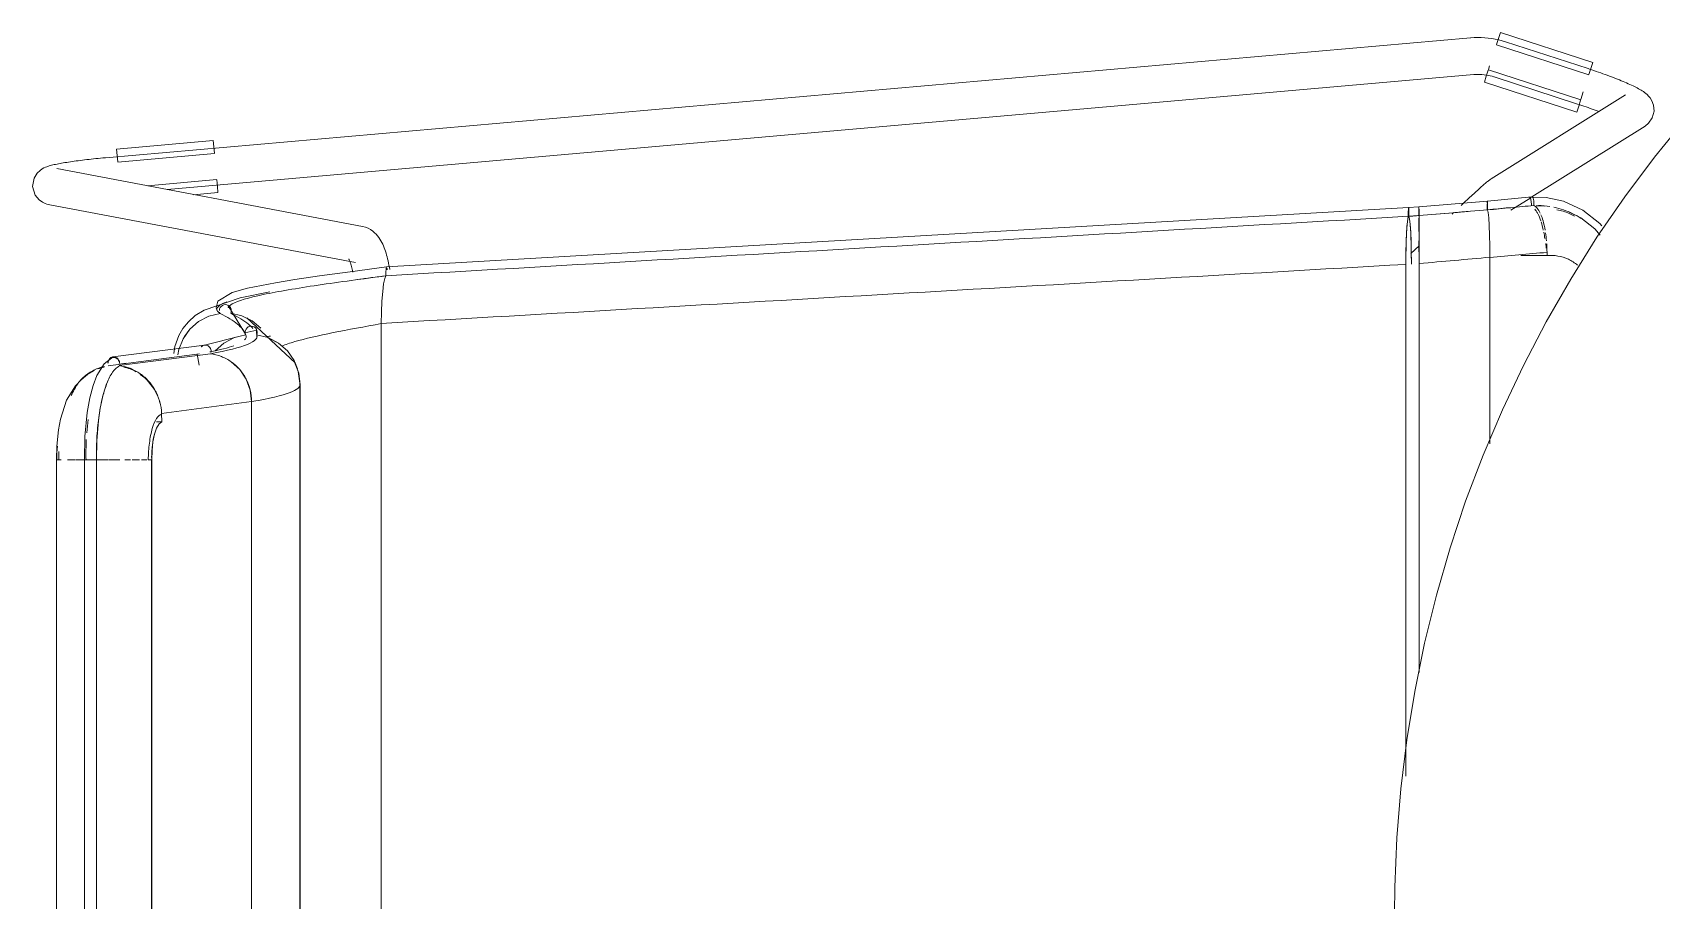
# Model space of a CAD drawing. Header units: millimetres. Extents: x 155927 to 317870, y -36033 to 97293.
# Drawn here: x 168905 to 169434, y 12310 to 12592 of the extents above; entities that cross this region are included whole.
import ezdxf

# ---------------------------------------------------------------- set-up
doc = ezdxf.new("R2010")
doc.units = ezdxf.units.MM
doc.header["$MEASUREMENT"] = 0
doc.layers.add('I-FURN', color=8, linetype='CONTINUOUS', lineweight=9)

msp = doc.modelspace()

# ---------------------------------------------------------------- linework, layer by layer
at = {"layer": 'I-FURN'}
for p, q in [((169372.07, 12590.54), (168928.75, 12551.6)), ((169372.12, 12590.55), (169372.07, 12590.55)), ((169373.26, 12590.63), (169372.12, 12590.55)), ((169374.4, 12590.66), (169373.26, 12590.63)), ((169375.54, 12590.64), (169374.4, 12590.66)), ((169376.68, 12590.58), (169375.54, 12590.64)), ((169377.82, 12590.47), (169376.68, 12590.58)), ((169378.95, 12590.32), (169377.82, 12590.47)), ((169380.08, 12590.12), (169378.95, 12590.32)), ((169381.19, 12589.88), (169380.08, 12590.12)), ((169380.49, 12588.34), (169381.13, 12590.31)), ((169381.13, 12590.31), (169381.76, 12592.26)), ((169382.3, 12589.59), (169381.19, 12589.88)), ((169381.76, 12592.26), (169411.76, 12582.57)), ((169383.39, 12589.26), (169382.3, 12589.59)), ((169380.45, 12588.22), (169410.46, 12578.53)), ((169410.21, 12580.55), (169383.39, 12589.26)), ((169377.17, 12578.06), (169377.81, 12580.03)), ((169407.85, 12570.46), (169377.85, 12580.15)), ((169377.88, 12580.25), (169378.25, 12581.41)), ((169410.66, 12580.4), (169410.21, 12580.55)), ((169411.13, 12580.62), (169410.5, 12578.65)), ((169411.4, 12580.15), (169410.66, 12580.4)), ((169411.76, 12582.57), (169411.13, 12580.62)), ((169412.14, 12579.91), (169411.4, 12580.15)), ((169412.87, 12579.66), (169412.14, 12579.91)), ((169413.6, 12579.41), (169412.87, 12579.66)), ((169414.32, 12579.16), (169413.6, 12579.41)), ((169415.04, 12578.9), (169414.32, 12579.16)), ((169415.75, 12578.65), (169415.04, 12578.9)), ((168948.77, 12541.31), (169373.12, 12578.59)), ((169373.12, 12578.59), (169373.78, 12578.64)), ((169373.78, 12578.64), (169374.45, 12578.66)), ((169374.45, 12578.66), (169375.11, 12578.65)), ((169375.11, 12578.65), (169375.77, 12578.61)), ((169375.77, 12578.61), (169376.43, 12578.55)), ((169376.43, 12578.55), (169377.09, 12578.47)), ((169376.54, 12576.11), (169377.17, 12578.06)), ((169376.54, 12576.11), (169406.55, 12566.42)), ((169377.09, 12578.47), (169377.74, 12578.35)), ((169377.74, 12578.35), (169378.38, 12578.21)), ((169378.38, 12578.21), (169379.03, 12578.05)), ((169379.03, 12578.05), (169379.66, 12577.86)), ((169379.66, 12577.86), (169379.68, 12577.85)), ((169379.68, 12577.85), (169406.5, 12569.14)), ((169416.44, 12578.39), (169415.75, 12578.65)), ((169417.13, 12578.14), (169416.44, 12578.39)), ((169417.81, 12577.88), (169417.13, 12578.14)), ((169418.48, 12577.63), (169417.81, 12577.88)), ((169419.13, 12577.38), (169418.48, 12577.63)), ((169419.77, 12577.12), (169419.13, 12577.38)), ((169420.4, 12576.87), (169419.77, 12577.12)), ((169421.01, 12576.62), (169420.4, 12576.87)), ((169421.6, 12576.38), (169421.01, 12576.62)), ((169422.18, 12576.13), (169421.6, 12576.38)), ((169422.74, 12575.89), (169422.18, 12576.13)), ((169423.29, 12575.65), (169422.74, 12575.89)), ((169423.81, 12575.41), (169423.29, 12575.65)), ((169424.32, 12575.18), (169423.81, 12575.41)), ((169424.82, 12574.94), (169424.32, 12575.18)), ((169425.29, 12574.71), (169424.82, 12574.94)), ((169425.75, 12574.48), (169425.29, 12574.71)), ((169426.19, 12574.26), (169425.75, 12574.48)), ((169426.61, 12574.03), (169426.19, 12574.26)), ((169427.02, 12573.8), (169426.61, 12574.03)), ((169427.42, 12573.56), (169427.02, 12573.8)), ((169427.81, 12573.32), (169427.42, 12573.56)), ((169422.36, 12572.06), (169378.78, 12544.75)), ((169406.83, 12569.03), (169406.5, 12569.14)), ((169407.18, 12568.37), (169406.55, 12566.42)), ((169407.52, 12568.8), (169406.83, 12569.03)), ((169407.81, 12570.34), (169407.18, 12568.37)), ((169408.21, 12568.57), (169407.52, 12568.8)), ((169407.88, 12570.56), (169408.68, 12573.04)), ((169408.89, 12568.34), (169408.21, 12568.57)), ((169409.57, 12568.1), (169408.89, 12568.34)), ((169428.2, 12573.06), (169427.81, 12573.32)), ((169428.59, 12572.78), (169428.2, 12573.06)), ((169428.99, 12572.47), (169428.59, 12572.78)), ((169429.42, 12572.1), (169428.99, 12572.47)), ((169429.88, 12571.64), (169429.42, 12572.1)), ((169430.4, 12571.01), (169429.88, 12571.64)), ((169430.97, 12570.1), (169430.4, 12571.01)), ((169431.49, 12568.72), (169430.97, 12570.1)), ((169431.67, 12566.74), (169431.49, 12568.72)), ((169410.25, 12567.87), (169409.57, 12568.1)), ((169410.91, 12567.63), (169410.25, 12567.87)), ((169411.57, 12567.4), (169410.91, 12567.63)), ((169412.22, 12567.16), (169411.57, 12567.4)), ((169412.85, 12566.93), (169412.22, 12567.16)), ((169413.48, 12566.69), (169412.85, 12566.93)), ((169429.85, 12562.78), (169431.08, 12564.51)), ((169431.08, 12564.51), (169431.67, 12566.74)), ((169441.83, 12564.17), (169431.75, 12551.75)), ((169391.97, 12538.86), (169428.73, 12561.89)), ((169429.85, 12562.78), (169428.73, 12561.89)), ((168932.36, 12554.41), (168963.77, 12557.17)), ((168932.54, 12552.37), (168932.36, 12554.41)), ((168932.72, 12550.3), (168932.54, 12552.37)), ((168932.73, 12550.18), (168964.14, 12552.94)), ((168963.77, 12557.17), (168963.95, 12555.13)), ((168963.95, 12555.13), (168964.13, 12553.06)), ((168906.6, 12546.63), (168907.51, 12547.49)), ((168907.51, 12547.49), (168908.21, 12547.96)), ((168908.21, 12547.96), (168908.77, 12548.27)), ((168908.77, 12548.27), (168909.25, 12548.48)), ((168909.25, 12548.48), (168909.68, 12548.65)), ((168909.68, 12548.65), (168910.08, 12548.79)), ((168910.08, 12548.79), (168910.48, 12548.92)), ((168910.48, 12548.92), (168910.87, 12549.03)), ((168910.87, 12549.03), (168911.27, 12549.14)), ((168911.27, 12549.14), (168911.69, 12549.25)), ((168911.69, 12549.25), (168912.11, 12549.35)), ((168912.11, 12549.35), (168912.56, 12549.44)), ((168912.56, 12549.44), (168913.02, 12549.54)), ((169012.19, 12529.3), (168912.9, 12548.12)), ((168913.02, 12549.54), (168913.49, 12549.64)), ((168913.49, 12549.64), (168913.99, 12549.73)), ((168913.99, 12549.73), (168914.5, 12549.83)), ((168914.5, 12549.83), (168915.04, 12549.92)), ((168915.04, 12549.92), (168915.59, 12550.01)), ((168915.59, 12550.01), (168916.16, 12550.1)), ((168916.16, 12550.1), (168916.74, 12550.2)), ((168916.74, 12550.2), (168917.35, 12550.29)), ((168917.35, 12550.29), (168917.97, 12550.38)), ((168917.97, 12550.38), (168918.6, 12550.47)), ((168918.6, 12550.47), (168919.25, 12550.56)), ((168919.25, 12550.56), (168919.91, 12550.64)), ((168919.91, 12550.64), (168920.59, 12550.73)), ((168920.59, 12550.73), (168921.28, 12550.82)), ((168921.28, 12550.82), (168921.97, 12550.9)), ((168921.97, 12550.9), (168922.68, 12550.98)), ((168922.68, 12550.98), (168923.4, 12551.07)), ((168923.4, 12551.07), (168924.13, 12551.15)), ((168924.13, 12551.15), (168924.86, 12551.22)), ((168924.86, 12551.22), (168925.6, 12551.3)), ((168925.6, 12551.3), (168926.34, 12551.37)), ((168926.34, 12551.37), (168927.09, 12551.45)), ((168927.09, 12551.45), (168927.84, 12551.52)), ((168927.84, 12551.52), (168928.59, 12551.58)), ((168928.59, 12551.58), (168928.75, 12551.6)), ((169431.75, 12551.75), (169422.18, 12538.93)), ((168905.08, 12542.22), (168905.56, 12544.98)), ((168905.91, 12539.47), (168905.08, 12542.22)), ((168905.56, 12544.98), (168906.6, 12546.63)), ((168964.88, 12544.49), (168942.4, 12542.52)), ((168964.89, 12544.37), (168965.08, 12542.3)), ((168965.08, 12542.3), (168965.26, 12540.26)), ((169375.33, 12541.93), (169374.99, 12541.63)), ((169375.65, 12542.22), (169375.33, 12541.93)), ((169375.96, 12542.49), (169375.65, 12542.22)), ((169376.25, 12542.75), (169375.96, 12542.49)), ((169376.53, 12542.99), (169376.25, 12542.75)), ((169376.8, 12543.22), (169376.53, 12542.99)), ((169377.05, 12543.44), (169376.8, 12543.22)), ((169377.29, 12543.64), (169377.05, 12543.44)), ((169377.52, 12543.83), (169377.29, 12543.64)), ((169377.74, 12544.01), (169377.52, 12543.83)), ((169377.97, 12544.18), (169377.74, 12544.01)), ((169378.2, 12544.35), (169377.97, 12544.18)), ((169378.45, 12544.54), (169378.2, 12544.35)), ((169378.78, 12544.75), (169378.45, 12544.54)), ((168905.91, 12539.47), (168907.23, 12537.89)), ((168907.23, 12537.89), (168908.31, 12537.14)), ((168908.31, 12537.14), (168909.12, 12536.77)), ((168909.12, 12536.77), (168909.74, 12536.55)), ((168909.74, 12536.55), (168910.25, 12536.42)), ((168957.36, 12539.57), (168965.26, 12540.26)), ((169355.31, 12535.68), (169377.51, 12537.5)), ((169369.52, 12536.59), (169369.04, 12536.13)), ((169370, 12537.03), (169369.52, 12536.59)), ((169370.47, 12537.47), (169370, 12537.03)), ((169370.93, 12537.91), (169370.47, 12537.47)), ((169371.39, 12538.33), (169370.93, 12537.91)), ((169371.83, 12538.74), (169371.39, 12538.33)), ((169372.27, 12539.15), (169371.83, 12538.74)), ((169372.69, 12539.54), (169372.27, 12539.15)), ((169373.1, 12539.92), (169372.69, 12539.54)), ((169373.51, 12540.29), (169373.1, 12539.92)), ((169373.9, 12540.64), (169373.51, 12540.29)), ((169374.27, 12540.98), (169373.9, 12540.64)), ((169374.64, 12541.31), (169374.27, 12540.98)), ((169374.99, 12541.63), (169374.64, 12541.31)), ((169377.42, 12536.58), (169377.41, 12536.13)), ((169377.41, 12536.12), (169377.42, 12536.58)), ((169377.46, 12537.25), (169377.44, 12536.96)), ((169377.44, 12536.96), (169377.46, 12537.25)), ((169377.48, 12537.44), (169377.46, 12537.25)), ((169377.46, 12537.25), (169377.48, 12537.44)), ((169377.51, 12537.5), (169377.48, 12537.44)), ((169377.48, 12537.44), (169377.51, 12537.5)), ((169377.51, 12537.5), (169392, 12538.93)), ((169377.51, 12537.5), (169377.54, 12537.43)), ((169377.54, 12537.44), (169377.51, 12537.5)), ((169377.56, 12537.25), (169377.54, 12537.44)), ((169377.58, 12536.95), (169377.56, 12537.25)), ((169377.56, 12537.24), (169377.58, 12536.95)), ((169377.6, 12536.57), (169377.58, 12536.95)), ((169377.58, 12536.95), (169377.6, 12536.56)), ((169377.61, 12536.11), (169377.6, 12536.57)), ((169377.6, 12536.56), (169377.61, 12536.11)), ((169385.15, 12534.58), (169391.59, 12538.62)), ((169396.57, 12538.72), (169391.11, 12538.8)), ((169402.22, 12537.5), (169396.57, 12538.72)), ((169408.53, 12534.6), (169402.22, 12537.5)), ((169422.18, 12538.93), (169413.12, 12525.74)), ((168910.25, 12536.42), (168910.67, 12536.33)), ((168910.67, 12536.33), (169009.96, 12517.51)), ((169020.04, 12516.11), (169351.95, 12535.4)), ((169351.64, 12531.68), (169351.45, 12529.93)), ((169351.85, 12532.57), (169351.64, 12531.68)), ((169351.86, 12534.47), (169351.84, 12534.02)), ((169351.84, 12534.02), (169351.84, 12533.53)), ((169351.84, 12533.53), (169351.84, 12533.04)), ((169351.84, 12533.04), (169351.85, 12532.57)), ((169351.87, 12534.85), (169351.86, 12534.47)), ((169351.9, 12535.15), (169351.87, 12534.85)), ((169351.92, 12535.33), (169351.9, 12535.15)), ((169351.95, 12535.4), (169351.92, 12535.33)), ((169355.31, 12535.67), (169351.95, 12535.41)), ((169351.98, 12535.33), (169351.95, 12535.4)), ((169352, 12535.14), (169351.98, 12535.33)), ((169352.03, 12534.85), (169352, 12535.14)), ((169352.04, 12534.47), (169352.03, 12534.85)), ((169352.06, 12534.01), (169352.04, 12534.47)), ((169352.05, 12532.56), (169352.06, 12533.03)), ((169352.26, 12531.66), (169352.05, 12532.56)), ((169352.06, 12533.52), (169352.06, 12534.01)), ((169352.06, 12533.03), (169352.06, 12533.52)), ((169352.45, 12529.91), (169352.26, 12531.66)), ((169355.29, 12531.94), (169355.27, 12530.18)), ((169355.27, 12530.18), (169355.29, 12531.93)), ((169355.31, 12535.61), (169355.3, 12535.42)), ((169355.3, 12535.42), (169355.31, 12535.6)), ((169355.3, 12535.12), (169355.3, 12535.42)), ((169355.3, 12535.42), (169355.3, 12535.12)), ((169355.3, 12534.74), (169355.3, 12535.12)), ((169355.3, 12535.12), (169355.3, 12534.74)), ((169355.3, 12534.29), (169355.3, 12534.74)), ((169355.3, 12534.74), (169355.3, 12534.29)), ((169355.3, 12533.8), (169355.3, 12534.29)), ((169355.3, 12534.29), (169355.3, 12533.8)), ((169355.3, 12533.3), (169355.3, 12533.8)), ((169355.3, 12533.8), (169355.3, 12533.3)), ((169355.3, 12532.83), (169355.3, 12533.3)), ((169355.3, 12533.3), (169355.3, 12532.83)), ((169355.31, 12535.61), (169355.31, 12535.68)), ((169355.31, 12535.68), (169355.31, 12535.61)), ((169355.31, 12535.6), (169355.31, 12535.67)), ((169355.31, 12535.67), (169355.31, 12535.61)), ((169355.31, 12535.61), (169355.31, 12535.42)), ((169355.31, 12535.42), (169355.31, 12535.61)), ((169355.31, 12535.42), (169355.31, 12535.13)), ((169355.31, 12535.13), (169355.31, 12535.42)), ((169355.31, 12535.13), (169355.32, 12534.74)), ((169355.32, 12534.75), (169355.31, 12535.13)), ((169355.32, 12534.3), (169355.32, 12534.75)), ((169355.32, 12534.74), (169355.32, 12534.29)), ((169355.32, 12533.81), (169355.32, 12534.3)), ((169355.32, 12534.29), (169355.32, 12533.8)), ((169355.32, 12533.31), (169355.32, 12533.81)), ((169355.32, 12533.8), (169355.32, 12533.31)), ((169355.32, 12533.31), (169355.32, 12532.84)), ((169355.32, 12532.84), (169355.32, 12533.31)), ((169355.32, 12532.84), (169355.33, 12531.95)), ((169355.33, 12531.95), (169355.32, 12532.84)), ((169355.33, 12531.95), (169355.34, 12530.2)), ((169355.34, 12530.2), (169355.33, 12531.95)), ((169366.55, 12533.77), (169366.05, 12533.29)), ((169377.41, 12536.13), (169377.41, 12535.64)), ((169377.41, 12535.63), (169377.41, 12536.12)), ((169377.41, 12535.64), (169377.41, 12535.14)), ((169377.41, 12535.14), (169377.41, 12535.63)), ((169377.41, 12535.14), (169377.42, 12534.67)), ((169377.42, 12534.66), (169377.41, 12535.14)), ((169377.6, 12534.65), (169377.61, 12535.12)), ((169377.61, 12535.12), (169377.6, 12534.65)), ((169377.6, 12534.65), (169377.79, 12533.77)), ((169377.8, 12533.76), (169377.6, 12534.65)), ((169377.61, 12535.62), (169377.61, 12536.11)), ((169377.61, 12536.11), (169377.61, 12535.62)), ((169377.61, 12535.12), (169377.61, 12535.62)), ((169377.61, 12535.62), (169377.61, 12535.12)), ((169377.8, 12533.76), (169377.97, 12532.05)), ((169377.97, 12532.03), (169377.8, 12533.76)), ((169378.13, 12529.55), (169377.97, 12532.03)), ((169377.97, 12532.03), (169378.12, 12529.59)), ((169407.82, 12532.03), (169404.13, 12533.94)), ((169412.4, 12528.53), (169407.82, 12532.03)), ((169414.06, 12530.26), (169408.53, 12534.6)), ((169012.19, 12529.3), (169013.18, 12529.05)), ((169013.18, 12529.05), (169014.08, 12528.68)), ((169014.08, 12528.68), (169014.87, 12528.24)), ((169014.87, 12528.24), (169015.55, 12527.76)), ((169015.55, 12527.76), (169016.15, 12527.25)), ((169016.15, 12527.25), (169016.67, 12526.73)), ((169016.67, 12526.73), (169017.12, 12526.2)), ((169017.12, 12526.2), (169017.52, 12525.67)), ((169351.28, 12527.43), (169351.16, 12524.3)), ((169351.45, 12529.93), (169351.28, 12527.43)), ((169352.61, 12527.41), (169352.45, 12529.91)), ((169352.74, 12524.29), (169352.61, 12527.41)), ((169355.26, 12527.68), (169355.27, 12530.18)), ((169355.27, 12530.18), (169355.26, 12527.69)), ((169355.34, 12530.2), (169355.36, 12527.7)), ((169355.36, 12527.7), (169355.34, 12530.2)), ((169355.36, 12527.7), (169355.36, 12524.57)), ((169355.36, 12524.57), (169355.36, 12527.7)), ((169378.12, 12529.59), (169378.24, 12526.52)), ((169378.24, 12526.45), (169378.13, 12529.55)), ((169378.24, 12526.45), (169378.31, 12523.01)), ((169378.31, 12523.01), (169378.24, 12526.45)), ((169414.13, 12526.45), (169412.4, 12528.53)), ((169414.7, 12529.47), (169414.06, 12530.26)), ((169017.52, 12525.67), (169017.88, 12525.13)), ((169017.88, 12525.13), (169018.21, 12524.59)), ((169018.21, 12524.59), (169018.5, 12524.06)), ((169018.5, 12524.06), (169018.77, 12523.5)), ((169018.77, 12523.5), (169019.02, 12522.94)), ((169019.02, 12522.94), (169019.26, 12522.37)), ((169019.26, 12522.37), (169019.48, 12521.79)), ((169019.48, 12521.79), (169019.68, 12521.2)), ((169019.68, 12521.2), (169019.88, 12520.6)), ((169351.08, 12520.73), (169351.06, 12516.95)), ((169351.16, 12524.3), (169351.08, 12520.73)), ((169355.37, 12523.01), (169352.7, 12520.44)), ((169352.82, 12520.74), (169352.74, 12524.29)), ((169352.84, 12517.06), (169352.82, 12520.74)), ((169355.25, 12521), (169355.25, 12524.56)), ((169355.25, 12524.56), (169355.25, 12521)), ((169355.37, 12521), (169355.36, 12524.57)), ((169355.36, 12524.56), (169355.37, 12521)), ((169355.37, 12521), (169355.37, 12517.21)), ((169355.37, 12517.21), (169355.37, 12521)), ((169378.34, 12519.15), (169378.31, 12522.92)), ((169378.31, 12522.92), (169378.34, 12519.27)), ((169396.89, 12520.85), (169396.89, 12519.81)), ((169413.12, 12525.74), (169404.6, 12512.2)), ((169007.73, 12518.73), (169007.75, 12518.71)), ((169007.75, 12518.71), (169007.79, 12518.64)), ((169007.79, 12518.64), (169007.84, 12518.55)), ((169007.84, 12518.55), (169007.91, 12518.4)), ((169007.91, 12518.4), (169008, 12518.2)), ((169008, 12518.2), (169008.09, 12517.97)), ((169008.09, 12517.97), (169008.19, 12517.7)), ((169020.04, 12516.11), (169008.18, 12514.56)), ((169008.19, 12517.7), (169008.3, 12517.4)), ((169008.3, 12517.4), (169008.41, 12517.06)), ((169008.41, 12517.06), (169008.52, 12516.7)), ((169008.52, 12516.7), (169008.62, 12516.3)), ((169008.62, 12516.3), (169008.73, 12515.88)), ((169008.73, 12515.88), (169008.83, 12515.43)), ((169008.83, 12515.43), (169008.93, 12514.96)), ((169019.89, 12515.55), (169019.86, 12515.16)), ((169019.86, 12515.16), (169019.89, 12515.55)), ((169019.88, 12520.6), (169020.06, 12519.98)), ((169019.89, 12515.55), (169019.94, 12515.85)), ((169019.94, 12515.84), (169019.89, 12515.55)), ((169020.09, 12516.05), (169020.04, 12516.11)), ((169020.04, 12516.11), (169020.09, 12516.05)), ((169020.06, 12519.98), (169020.23, 12519.35)), ((169020.14, 12515.87), (169020.19, 12515.58)), ((169020.19, 12515.57), (169020.14, 12515.86)), ((169020.19, 12515.58), (169020.22, 12515.2)), ((169020.22, 12515.19), (169020.19, 12515.57)), ((169020.23, 12519.35), (169020.39, 12518.71)), ((169020.39, 12518.71), (169020.55, 12518.05)), ((169020.55, 12518.05), (169020.69, 12517.38)), ((169020.69, 12517.38), (169020.82, 12516.7)), ((169020.82, 12516.7), (169020.95, 12516.01)), ((169020.95, 12516.01), (169021.06, 12515.3)), ((169351.06, 12516.95), (169351.06, 12350.68)), ((169351.06, 12350.68), (169351.06, 12516.95)), ((169355.37, 12517.21), (169355.37, 12384.38)), ((169355.37, 12384.38), (169355.37, 12517.21)), ((169378.34, 12458.6), (169378.34, 12519.15)), ((169378.34, 12519.15), (169378.34, 12458.6)), ((169398.13, 12519.86), (169388.38, 12519.86)), ((168983.92, 12510.98), (168974.9, 12509.18)), ((168990.24, 12512.02), (168983.92, 12510.98)), ((168998.25, 12513.2), (168990.24, 12512.02)), ((169008.18, 12514.56), (168998.25, 12513.2)), ((169008.93, 12514.96), (169009.03, 12514.47)), ((169019.08, 12510.6), (169018.77, 12508.1)), ((169018.78, 12508.13), (169019.09, 12510.6)), ((169019.45, 12512.34), (169019.08, 12510.6)), ((169019.09, 12510.61), (169019.45, 12512.34)), ((169019.45, 12512.34), (169019.85, 12513.25)), ((169019.85, 12513.25), (169019.45, 12512.34)), ((169019.84, 12514.71), (169019.83, 12514.21)), ((169019.83, 12514.22), (169019.84, 12514.71)), ((169019.83, 12513.72), (169019.83, 12514.22)), ((169019.83, 12514.21), (169019.83, 12513.72)), ((169019.83, 12513.72), (169019.85, 12513.25)), ((169019.85, 12513.25), (169019.83, 12513.72)), ((169019.86, 12515.16), (169019.84, 12514.71)), ((169019.84, 12514.71), (169019.86, 12515.16)), ((169404.6, 12512.2), (169396.63, 12498.32)), ((168972.46, 12506.1), (168960.75, 12502.11)), ((168965.27, 12505.01), (168964.74, 12502.82)), ((168969.9, 12507.78), (168965.27, 12505.01)), ((168974.9, 12509.18), (168969.9, 12507.78)), ((168982.13, 12508), (168972.46, 12506.1)), ((169018.38, 12501.53), (169018.53, 12505)), ((169018.53, 12505), (169018.38, 12501.46)), ((169018.77, 12508.1), (169018.53, 12505)), ((169018.54, 12505.05), (169018.77, 12508.1)), ((168957.92, 12500.3), (168955.68, 12498.3)), ((168960.75, 12502.11), (168957.92, 12500.3)), ((168962.32, 12500.09), (168959, 12498.35)), ((168965.95, 12501), (168962.32, 12500.09)), ((168964.74, 12502.82), (168965.03, 12501.91)), ((168965.75, 12501.97), (168965.82, 12502.46)), ((168965.82, 12502.46), (168965.75, 12501.97)), ((168965.96, 12501), (168965.79, 12501.47)), ((168965.79, 12501.47), (168965.95, 12501)), ((168966.02, 12502.92), (168965.82, 12502.46)), ((168965.82, 12502.46), (168966.02, 12502.91)), ((168966.32, 12503.31), (168966.02, 12502.92)), ((168966.02, 12502.91), (168966.33, 12503.3)), ((168966.72, 12503.61), (168966.32, 12503.31)), ((168966.33, 12503.3), (168966.72, 12503.6)), ((168966.72, 12503.6), (168967.17, 12503.8)), ((168967.17, 12503.8), (168966.72, 12503.61)), ((168967.17, 12503.8), (168967.66, 12503.87)), ((168967.66, 12503.87), (168967.17, 12503.8)), ((168967.66, 12503.87), (168968.14, 12503.81)), ((168968.14, 12503.82), (168967.66, 12503.87)), ((168968.6, 12503.63), (168968.14, 12503.82)), ((168968.14, 12503.81), (168968.6, 12503.63)), ((168968.51, 12503.68), (168974.22, 12494.29)), ((168968.6, 12503.63), (168969, 12503.34)), ((168969.01, 12503.34), (168968.6, 12503.63)), ((168969, 12503.34), (168969.32, 12502.96)), ((168969.32, 12502.97), (168969.01, 12503.34)), ((168969.53, 12502.52), (168969.32, 12502.97)), ((168969.32, 12502.96), (168969.53, 12502.51)), ((168969.59, 12501.52), (168969.44, 12501.05)), ((168969.44, 12501.05), (168969.59, 12501.52)), ((168969.44, 12501.05), (168973.05, 12500.26)), ((168973.06, 12500.27), (168969.44, 12501.05)), ((168969.62, 12502.02), (168969.53, 12502.52)), ((168969.53, 12502.51), (168969.62, 12502.02)), ((168969.62, 12502.02), (168969.59, 12501.52)), ((168969.59, 12501.52), (168969.62, 12502.02)), ((168973.05, 12500.26), (168976.38, 12498.61)), ((168976.38, 12498.63), (168973.06, 12500.27)), ((168974.71, 12499.56), (168990.4, 12484.96)), ((169018.32, 12497.77), (169018.38, 12501.47)), ((169018.38, 12501.46), (169018.32, 12497.7)), ((168953.9, 12496.14), (168952.56, 12493.87)), ((168955.68, 12498.3), (168953.9, 12496.14)), ((168956.18, 12495.87), (168954, 12492.79)), ((168954.44, 12493.54), (168956.18, 12495.87)), ((168959, 12498.35), (168956.18, 12495.87)), ((168977.93, 12495.55), (168974.04, 12494.72)), ((168974.21, 12495.5), (168974.12, 12495.01)), ((168974.12, 12495.01), (168974.16, 12494.51)), ((168974.13, 12495), (168974.21, 12495.5)), ((168974.16, 12494.51), (168974.13, 12495)), ((168974.33, 12494.04), (168974.16, 12494.51)), ((168974.16, 12494.51), (168974.32, 12494.04)), ((168974.21, 12495.5), (168974.41, 12495.95)), ((168974.41, 12495.95), (168974.21, 12495.5)), ((168974.41, 12495.95), (168974.72, 12496.33)), ((168974.72, 12496.33), (168974.41, 12495.95)), ((168975.12, 12496.63), (168974.72, 12496.33)), ((168974.72, 12496.33), (168975.13, 12496.62)), ((168975.59, 12496.82), (168975.12, 12496.63)), ((168975.13, 12496.62), (168975.59, 12496.81)), ((168975.59, 12496.81), (168976.08, 12496.88)), ((168976.08, 12496.88), (168975.59, 12496.82)), ((168976.08, 12496.88), (168976.57, 12496.81)), ((168976.57, 12496.82), (168976.08, 12496.88)), ((168979.21, 12496.22), (168976.38, 12498.63)), ((168976.38, 12498.61), (168979.22, 12496.22)), ((168977.03, 12496.63), (168976.57, 12496.82)), ((168976.57, 12496.81), (168977.03, 12496.62)), ((168977.43, 12496.33), (168977.03, 12496.63)), ((168977.03, 12496.62), (168977.43, 12496.33)), ((168977.43, 12496.33), (168977.74, 12495.95)), ((168977.75, 12495.95), (168977.43, 12496.33)), ((168977.74, 12495.95), (168977.95, 12495.5)), ((168977.95, 12495.5), (168977.75, 12495.95)), ((168977.8, 12495.85), (168977.85, 12492.97)), ((168977.99, 12494.51), (168977.83, 12494.04)), ((168977.83, 12494.04), (168977.99, 12494.51)), ((168977.95, 12495.5), (168978.03, 12495)), ((168978.03, 12495.01), (168977.95, 12495.5)), ((168977.99, 12494.51), (168978.03, 12495.01)), ((168978.03, 12495), (168977.99, 12494.51)), ((169018.32, 12497.7), (169018.32, 12114.3)), ((169018.32, 12114.3), (169018.32, 12497.7)), ((169396.63, 12498.32), (169389.22, 12484.15)), ((168931.16, 12486.87), (168960.94, 12490.73)), ((168951.27, 12490.27), (168950.97, 12488)), ((168952.56, 12493.87), (168951.27, 12490.27)), ((168952.6, 12489.28), (168952.23, 12487.53)), ((168952.24, 12487.53), (168952.61, 12489.27)), ((168954, 12492.79), (168952.6, 12489.28)), ((168960.26, 12490.49), (168959.88, 12490.2)), ((168960.7, 12490.68), (168960.26, 12490.49)), ((168961.17, 12490.74), (168960.7, 12490.68)), ((168960.86, 12490.71), (168972.48, 12493.68)), ((168961.64, 12490.68), (168961.17, 12490.74)), ((168962.08, 12490.49), (168961.64, 12490.68)), ((168962.47, 12490.19), (168962.08, 12490.49)), ((168962.77, 12489.81), (168962.47, 12490.19)), ((168962.96, 12489.36), (168962.77, 12489.81)), ((168963.04, 12488.87), (168962.96, 12489.36)), ((168967.21, 12491.39), (168964.34, 12488.89)), ((168970.61, 12493.15), (168967.21, 12491.39)), ((168974.32, 12494.04), (168970.61, 12493.15)), ((168972.48, 12493.68), (168974.34, 12494.01)), ((168981.54, 12493.15), (168977.83, 12494.04)), ((168984.94, 12491.39), (168981.54, 12493.15)), ((168981.54, 12493.14), (168984.93, 12491.39)), ((168984.93, 12491.39), (168987.81, 12488.88)), ((168987.81, 12488.89), (168984.94, 12491.39)), ((168989.98, 12485.75), (168987.81, 12488.89)), ((168928.28, 12484.62), (168925.98, 12480.8)), ((168930.66, 12486.52), (168928.28, 12484.62)), ((168929.6, 12484.03), (168959.3, 12487.88)), ((168935.57, 12484.81), (168933.13, 12484.49)), ((168962.85, 12487.9), (168933.15, 12484.06)), ((168958.52, 12487.75), (168959.21, 12484.26)), ((168963, 12488.37), (168963.04, 12488.87)), ((168972.35, 12482.78), (168969.61, 12485.27)), ((168987.81, 12488.88), (168989.98, 12485.75)), ((168989.81, 12486.06), (168991.53, 12481.6)), ((168989.98, 12485.75), (168991.34, 12482.18)), ((168991.35, 12482.18), (168989.98, 12485.75)), ((168990.4, 12484.96), (168991.11, 12483.04)), ((169389.22, 12484.15), (169382.38, 12469.68)), ((168920.83, 12479.49), (168919, 12477.51)), ((168922.9, 12481.16), (168920.83, 12479.49)), ((168925.17, 12482.49), (168922.9, 12481.16)), ((168925.98, 12480.8), (168924.79, 12477.63)), ((168974.43, 12479.67), (168972.35, 12482.78)), ((168975.75, 12476.12), (168974.43, 12479.67)), ((168991.34, 12482.18), (168991.82, 12478.39)), ((168991.82, 12478.39), (168991.35, 12482.18)), ((168991.53, 12481.6), (168991.97, 12477.85)), ((168991.82, 12478.39), (168991.82, 12133.6)), ((168991.82, 12133.6), (168991.82, 12478.39)), ((168919, 12477.51), (168916.13, 12472.8)), ((168923.71, 12473.59), (168922.84, 12468.87)), ((168924.79, 12477.63), (168923.71, 12473.59)), ((168928.03, 12474.66), (168927.06, 12470.22)), ((168929.12, 12478.09), (168928.03, 12474.66)), ((168976.22, 12472.35), (168975.75, 12476.12)), ((168991.97, 12438.94), (168991.97, 12477.85)), ((168916.13, 12472.8), (168914.11, 12466.65)), ((168922.84, 12468.87), (168922.04, 12460.98)), ((168927.06, 12470.22), (168926.47, 12466.21)), ((168946.95, 12468.49), (168976.22, 12472.35)), ((168947.01, 12465.78), (168946.95, 12468.49)), ((168976.22, 12472.35), (168976.22, 12139.64)), ((168976.22, 12139.64), (168976.22, 12472.35)), ((169382.38, 12469.68), (169376.13, 12454.96)), ((168913.46, 12463.15), (168912.94, 12457.94)), ((168914.11, 12466.65), (168913.46, 12463.15)), ((168926.47, 12466.21), (168925.93, 12459.65)), ((168944.69, 12461.8), (168945.36, 12463.79)), ((168947.01, 12465.78), (168945.35, 12465.78)), ((168945.36, 12463.79), (168946.15, 12465.14)), ((168946.15, 12465.14), (168947.01, 12465.78)), ((168912.94, 12457.94), (168912.86, 12453.42)), ((168922.04, 12460.98), (168921.89, 12453.42)), ((168925.93, 12459.65), (168925.85, 12453.42)), ((168943.86, 12456.46), (168944.18, 12459.31)), ((168944.18, 12459.31), (168944.69, 12461.8)), ((168913.03, 12453.42), (168912.86, 12453.42)), ((168912.86, 12453.42), (168912.86, 12158.57)), ((168912.87, 12453.42), (168914.35, 12453.42)), ((168916.38, 12453.42), (168918.95, 12453.42)), ((168922.14, 12453.42), (168919.11, 12453.42)), ((168919.12, 12453.42), (168922.14, 12453.42)), ((168921.89, 12453.42), (168921.89, 12158.57)), ((168921.89, 12453.42), (168925.74, 12453.42)), ((168921.96, 12453.42), (168921.89, 12453.42)), ((168922.16, 12453.42), (168921.96, 12453.42)), ((168922.46, 12453.42), (168922.16, 12453.42)), ((168922.85, 12453.42), (168922.46, 12453.42)), ((168923.31, 12453.42), (168922.85, 12453.42)), ((168923.8, 12453.42), (168923.31, 12453.42)), ((168924.3, 12453.42), (168923.8, 12453.42)), ((168924.77, 12453.42), (168924.3, 12453.42)), ((168925.19, 12453.42), (168924.77, 12453.42)), ((168925.52, 12453.42), (168925.19, 12453.42)), ((168925.74, 12453.42), (168925.52, 12453.42)), ((168929.64, 12453.42), (168925.83, 12453.42)), ((168925.83, 12453.42), (168929.64, 12453.42)), ((168925.86, 12158.57), (168925.86, 12453.42)), ((168929.83, 12453.42), (168933.39, 12453.42)), ((168935.02, 12453.42), (168936.86, 12453.42)), ((168937.38, 12453.42), (168939.84, 12453.42)), ((168940.43, 12453.42), (168942.17, 12453.42)), ((168943.7, 12453.42), (168943.7, 12158.57)), ((168943.76, 12453.42), (168943.86, 12456.46)), ((168943.76, 12158.57), (168943.76, 12453.42)), ((169376.13, 12454.96), (169370.47, 12439.99)), ((168991.97, 12134.14), (168991.97, 12438.94)), ((169370.47, 12439.99), (169365.41, 12424.81)), ((169365.41, 12424.81), (169360.97, 12409.44)), ((169360.97, 12409.44), (169357.14, 12393.91)), ((169357.14, 12393.91), (169353.94, 12378.23)), ((169353.94, 12378.23), (169351.36, 12362.44)), ((169351.36, 12362.44), (169349.42, 12346.56)), ((169349.42, 12346.56), (169348.12, 12330.62)), ((169348.12, 12330.62), (169347.45, 12314.63)), ((169347.45, 12314.63), (169347.36, 12306))]:
    msp.add_line(p, q, dxfattribs=at)
for centre, major_axis, ratio, start_param, end_param in [((168961.17, 12488.78), (0, -1.96), 0.955139, 1.359855, 3.903556), ((168961.15, 12472.22), (0, -15.78), 0.955139, 2.787556, 3.029056), ((168961.15, 12472.22), (0, -15.78), 0.955139, 2.545839, 2.787386), ((168961.15, 12472.22), (0, -15.78), 0.955139, 1.579038, 2.545717), ((168917.13, 12453.42), (0, -12.4), 0.287441, 4.492176, 4.712389), ((168928.61, 12453.42), (15.75, 0), 0.000004, 0.290246, 0.472486)]:
    msp.add_ellipse(centre, major_axis=major_axis, ratio=ratio, start_param=start_param, end_param=end_param, dxfattribs=at)
for points, knots in [([(169391.82, 12535.99), (169391.83, 12536.21), (169391.83, 12536.7), (169391.74, 12537.45), (169391.59, 12538.12), (169391.42, 12538.55), (169391.3, 12538.7), (169391.25, 12538.74)], [-1, -1, -1, -1, -0.90625, -0.8125, -0.71875, -0.625, -0.5625, -0.5625, -0.5625, -0.5625]), ([(169392.15, 12538.88), (169392.17, 12538.86), (169392.22, 12538.81), (169392.3, 12538.71), (169392.39, 12538.52), (169392.5, 12538.19), (169392.57, 12537.8), (169392.61, 12537.44), (169392.62, 12537.07), (169392.62, 12536.62), (169392.58, 12536.27), (169392.56, 12536.09)], [0.5555556, 0.5555556, 0.5555556, 0.5555556, 0.5833333, 0.6180556, 0.6527778, 0.7222222, 0.7916667, 0.8263889, 0.8611111, 0.9305556, 1, 1, 1, 1]), ([(169351.06, 12516.95), (169351.06, 12518.22), (169351.07, 12520.77), (169351.15, 12524.37), (169351.28, 12527.54), (169351.5, 12530.9), (169351.71, 12532.29), (169351.85, 12532.57)], [-1, -1, -1, -1, -0.833333, -0.666667, -0.5, -0.333333, 0, 0, 0, 0]), ([(169351.85, 12532.57), (169351.84, 12532.79), (169351.84, 12533.28), (169351.84, 12533.91), (169351.85, 12534.38), (169351.87, 12534.79), (169351.9, 12535.24), (169351.93, 12535.4), (169351.95, 12535.41)], [-1, -1, -1, -1, -0.90625, -0.8125, -0.765625, -0.71875, -0.625, -0.501507, -0.501507, -0.501507, -0.501507]), ([(169351.95, 12535.41), (169351.97, 12535.4), (169352, 12535.26), (169352.03, 12534.87), (169352.05, 12534.48), (169352.06, 12534.02), (169352.06, 12533.53), (169352.06, 12533.03), (169352.05, 12532.71), (169352.05, 12532.56)], [-0.5, -0.5, -0.5, -0.5, -0.375, -0.3125, -0.25, -0.1875, -0.125, -0.0625, 0, 0, 0, 0]), ([(169352.05, 12532.56), (169352.19, 12532.27), (169352.4, 12530.88), (169352.62, 12527.53), (169352.75, 12524.37), (169352.82, 12520.81), (169352.84, 12518.3), (169352.84, 12517.06)], [-1, -1, -1, -1, -0.6666667, -0.5, -0.3333333, -0.1666667, -0.003964, -0.003964, -0.003964, -0.003964]), ([(169371.31, 12534.16), (169369.66, 12534.02), (169364.33, 12533.58), (169358.99, 12533.14), (169355.3, 12532.83)], [0.2766114, 0.2766114, 0.2766114, 0.2766114, 0.5, 1, 1, 1, 1]), ([(169392.56, 12536.09), (169392.95, 12535.94), (169393.7, 12535.38), (169394.39, 12534.25), (169394.71, 12533.57)], [0, 0, 0, 0, 0.1666667, 0.3309695, 0.3309695, 0.3309695, 0.3309695]), ([(169394.92, 12533.09), (169395.17, 12532.5), (169395.7, 12531), (169396.09, 12529.15), (169396.29, 12528.06)], [0.3680344, 0.3680344, 0.3680344, 0.3680344, 0.5, 0.6666667, 0.6666667, 0.6666667, 0.6666667]), ([(169399.13, 12535.51), (169401.25, 12535.07), (169404.33, 12534.06), (169407.09, 12532.42), (169407.96, 12531.84)], [0.1763318, 0.1763318, 0.1763318, 0.1763318, 0.3333333, 0.408557, 0.408557, 0.408557, 0.408557]), ([(169405.8, 12532.62), (169405.24, 12532.93), (169403.42, 12533.93), (169401.48, 12534.42), (169400.11, 12534.65)], [0.6203929, 0.6203929, 0.6203929, 0.6203929, 0.6666667, 0.7702374, 0.7702374, 0.7702374, 0.7702374]), ([(169355.37, 12517.21), (169359.2, 12517.56), (169366.87, 12518.24), (169374.52, 12518.93), (169378.34, 12519.27)], [0.0000001, 0.0000001, 0.0000001, 0.0000001, 0.5, 0.9999627, 0.9999627, 0.9999627, 0.9999627]), ([(169396.89, 12519.81), (169399.28, 12520.02), (169402.88, 12519.39), (169405.88, 12517.46), (169406.78, 12516.7)], [0, 0, 0, 0, 0.3333333, 0.5, 0.5, 0.5, 0.5]), ([(168968.56, 12502.88), (168968.75, 12503.28), (168970.35, 12504.71), (168978.65, 12507.15), (168997.09, 12510.2), (169012.3, 12512.23), (169019.85, 12513.25)], [0.1500589, 0.1500589, 0.1500589, 0.1500589, 0.25, 0.5, 0.75, 1, 1, 1, 1]), ([(168965.95, 12501), (168964.4, 12502.02), (168964.63, 12503.28), (168967.53, 12504.54), (168968.16, 12504.77)], [0, 0, 0, 0, 0.25, 0.3070827, 0.3070827, 0.3070827, 0.3070827]), ([(168974.04, 12494.72), (168973.57, 12495.65), (168971.78, 12497.74), (168968.36, 12499.84), (168965.96, 12501)], [0.0974617, 0.0974617, 0.0974617, 0.0974617, 0.5, 1, 1, 1, 1]), ([(168976.57, 12496.17), (168976.18, 12496.63), (168974.5, 12498.25), (168971.85, 12499.88), (168969.44, 12501.05)], [0.3036932, 0.3036932, 0.3036932, 0.3036932, 0.5, 1, 1, 1, 1]), ([(168986.05, 12490.4), (168987.2, 12490.88), (168991.44, 12492.34), (169002.15, 12494.78), (169012.93, 12496.72), (169018.32, 12497.7)], [0.375, 0.375, 0.375, 0.375, 0.5, 0.75, 1, 1, 1, 1]), ([(168928.4, 12483.82), (168927.66, 12483.66), (168925.79, 12483.1), (168922.95, 12481.56), (168921.12, 12479.88), (168920.35, 12478.93)], [0.0634811, 0.0634811, 0.0634811, 0.0634811, 0.1666667, 0.3333333, 0.5, 0.5, 0.5, 0.5]), ([(168933.32, 12484.91), (168933.32, 12485.05), (168933.29, 12485.28), (168933.21, 12485.57), (168933.1, 12485.83), (168932.9, 12486.15), (168932.6, 12486.47), (168932.23, 12486.7), (168931.87, 12486.84), (168931.56, 12486.89), (168931.28, 12486.89), (168931.02, 12486.86), (168930.77, 12486.78), (168930.53, 12486.67), (168930.23, 12486.48), (168929.92, 12486.15), (168929.7, 12485.76), (168929.6, 12485.4), (168929.57, 12485.14), (168929.55, 12484.98), (168929.55, 12484.91)], [0.1111111, 0.1111111, 0.1111111, 0.1111111, 0.1666667, 0.1944444, 0.2222222, 0.2777778, 0.3333333, 0.3888889, 0.4444444, 0.4791667, 0.5138889, 0.5486111, 0.5833333, 0.6180556, 0.6527778, 0.7222222, 0.7916667, 0.8263889, 0.8611111, 0.8888889, 0.8888889, 0.8888889, 0.8888889]), ([(168929.58, 12484.82), (168929.58, 12484.98), (168929.62, 12485.27), (168929.76, 12485.66), (168930.02, 12486.07), (168930.54, 12486.52), (168931.4, 12486.78), (168932.2, 12486.55), (168932.73, 12486.15), (168933.04, 12485.77), (168933.19, 12485.46), (168933.23, 12485.31)], [-0.875, -0.875, -0.875, -0.875, -0.8125, -0.765625, -0.71875, -0.625, -0.5, -0.375, -0.3125, -0.25, -0.1875, -0.1875, -0.1875, -0.1875]), ([(168940.02, 12481.22), (168942.08, 12479.79), (168944.58, 12476.84), (168946.15, 12473.27), (168946.39, 12472.02)], [-0.6666667, -0.6666667, -0.6666667, -0.6666667, -0.3333333, -0.1666667, -0.1666667, -0.1666667, -0.1666667]), ([(168919.72, 12478.13), (168919.2, 12477.4), (168918.48, 12476.15), (168917.85, 12474.82), (168917.65, 12474.3)], [0.5455526, 0.5455526, 0.5455526, 0.5455526, 0.6666667, 0.739481, 0.739481, 0.739481, 0.739481]), ([(168925.83, 12453.42), (168925.78, 12455.77), (168925.85, 12460.42), (168926.49, 12467.27), (168927.58, 12473.38), (168928.59, 12476.59), (168929.12, 12478.08)], [0.0000052, 0.0000052, 0.0000052, 0.0000052, 0.1666667, 0.3333333, 0.5, 0.6602535, 0.6602535, 0.6602535, 0.6602535]), ([(168976.22, 12472.35), (168981.95, 12473.36), (168989.59, 12475.19), (168991.97, 12477.02), (168991.97, 12477.85)], [0, 0, 0, 0, 0.5, 0.9107153, 0.9107153, 0.9107153, 0.9107153])]:
    msp.add_open_spline(points, degree=3, knots=knots, dxfattribs=at)
for points in [[(169351.85, 12532.57), (169296.45, 12529.35), (169185.68, 12522.91), (169075.09, 12516.47), (169019.85, 12513.25)], [(169351.85, 12532.57), (169352.43, 12532.61), (169353.58, 12532.7), (169354.74, 12532.79), (169355.32, 12532.84)], [(169352.05, 12532.56), (169352.59, 12532.6), (169353.68, 12532.69), (169354.76, 12532.78), (169355.3, 12532.83)], [(169377.6, 12534.65), (169373.89, 12534.35), (169366.47, 12533.74), (169359.03, 12533.14), (169355.32, 12532.84)], [(169377.6, 12534.65), (169380.13, 12534.89), (169385.16, 12535.37), (169390.11, 12535.85), (169392.56, 12536.09)], [(169377.6, 12534.68), (169379.91, 12534.91), (169382.23, 12535.14), (169384.5, 12535.37)], [(169393.87, 12533.5), (169393.56, 12534.14), (169393.24, 12534.54), (169392.92, 12534.87)], [(169396.07, 12535.86), (169395.18, 12535.97), (169394.28, 12535.99), (169393.38, 12535.98)], [(169394.83, 12531.08), (169394.56, 12531.89), (169394.28, 12532.7), (169393.99, 12533.26)], [(169394.09, 12536.06), (169395.35, 12536.04), (169396.61, 12535.95), (169397.85, 12535.76)], [(169395.68, 12528.04), (169395.46, 12528.96), (169395.23, 12529.91), (169394.98, 12530.76)], [(169396.21, 12525.38), (169396.09, 12526.06), (169395.96, 12526.72), (169395.83, 12527.38)], [(169396.42, 12527.21), (169396.55, 12526.36), (169396.66, 12525.48), (169396.72, 12524.57)], [(169378.34, 12519.15), (169381.47, 12519.46), (169387.72, 12520.05), (169393.86, 12520.59), (169396.89, 12520.85)], [(169396.66, 12522.27), (169396.6, 12522.75), (169396.54, 12523.21), (169396.47, 12523.68)], [(169396.79, 12523.63), (169396.85, 12522.73), (169396.88, 12521.8), (169396.89, 12520.85)], [(169184.56, 12507.36), (169240.03, 12510.56), (169295.53, 12513.75), (169351.06, 12516.95)], [(169396.89, 12519.81), (169397.4, 12519.85), (169397.91, 12519.87), (169398.41, 12519.86)], [(169010.49, 12512.04), (169013.58, 12512.44), (169016.71, 12512.84), (169019.84, 12513.23)], [(169018.32, 12497.77), (169073.68, 12500.97), (169129.1, 12504.17), (169184.56, 12507.36)], [(168962.64, 12488.53), (168965.76, 12489.19), (168968.68, 12489.84), (168970.4, 12490.5)], [(168962.85, 12487.9), (168968.35, 12488.92), (168976.41, 12490.97), (168978.38, 12493.01), (168977.83, 12494.04)], [(168973.9, 12492.4), (168974.47, 12492.95), (168974.62, 12493.49), (168974.33, 12494.04)], [(168980.89, 12493.48), (168981.35, 12493.54), (168981.82, 12493.59), (168982.29, 12493.65)], [(168929.19, 12478.26), (168929.76, 12479.72), (168931.02, 12482.19), (168932.43, 12483.5), (168933.15, 12483.85)], [(168946.95, 12468.49), (168946.91, 12469.79), (168946.55, 12472.29), (168945.13, 12475.89), (168942.94, 12479.03), (168940.1, 12481.56), (168936.76, 12483.33), (168934.39, 12483.91), (168933.15, 12484.06)], [(168926.27, 12482.97), (168926.92, 12483.22), (168927.6, 12483.39), (168928.28, 12483.53)], [(168934.66, 12483.59), (168936.05, 12483.28), (168937.42, 12482.78), (168938.67, 12482.08)], [(168991.97, 12477.85), (168991.97, 12478.03), (168991.92, 12478.21), (168991.82, 12478.39)], [(168942.63, 12453.42), (168942.66, 12455.32), (168942.92, 12459.05), (168943.88, 12463.85), (168945.28, 12467.17), (168946.38, 12468.12), (168946.93, 12468.24)], [(168922.67, 12462.23), (168922.78, 12463.71), (168922.93, 12465.16), (168923.1, 12466.57)], [(168912.95, 12453.42), (168912.94, 12455), (168913.02, 12456.5), (168913.15, 12457.93)], [(168922.43, 12453.42), (168922.39, 12455.64), (168922.42, 12457.84), (168922.53, 12460.02)], [(168944.64, 12461.8), (168944.1, 12459.74), (168943.81, 12457.03), (168943.72, 12454.26)]]:
    msp.add_open_spline(points, degree=3, dxfattribs=at)

doc.saveas('drawing.dxf')
